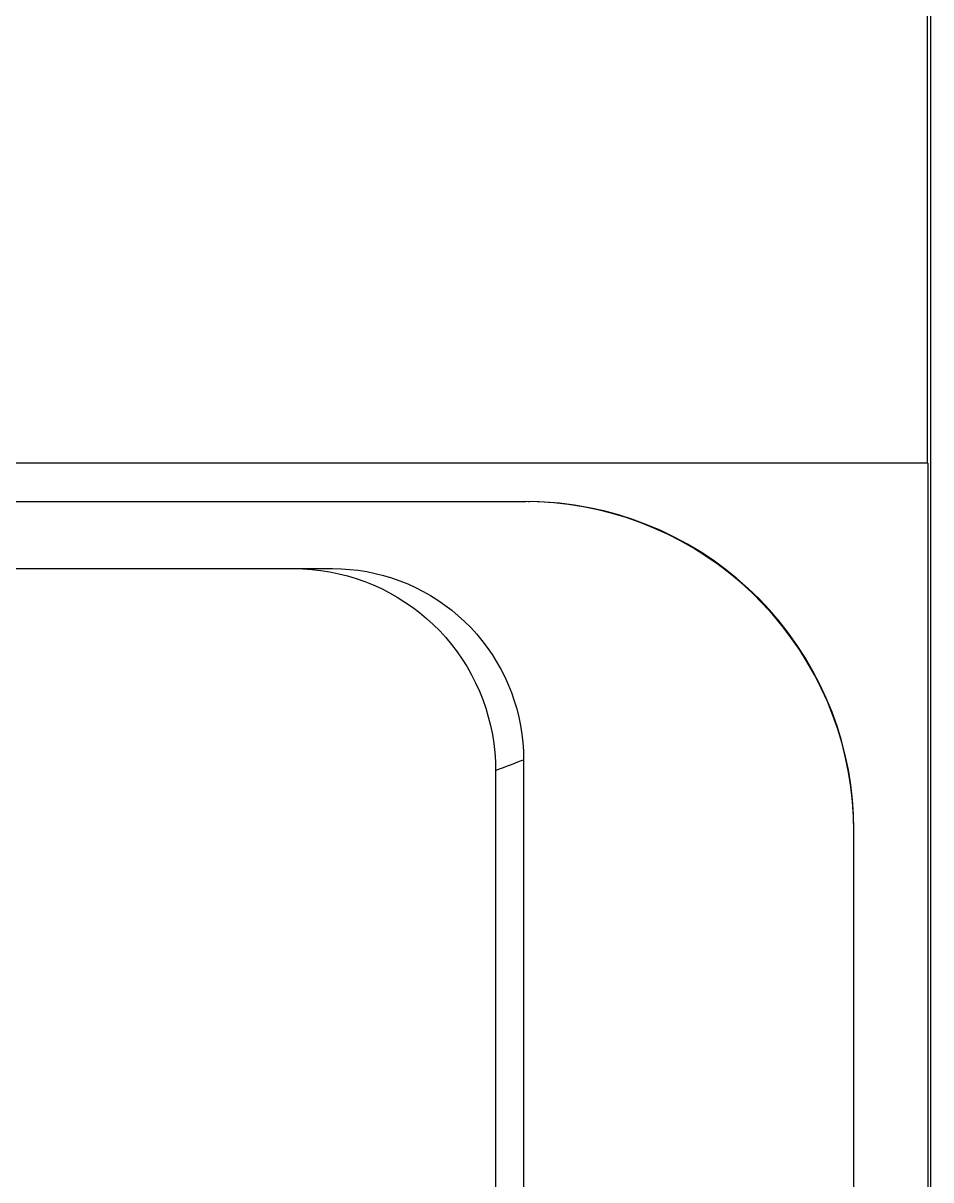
# Model space of a CAD drawing. Extents: x 0 to 320, y 0 to 1157.
# Drawn here: x 282.69 to 309.78, y 825.42 to 859.92 of the extents above; entities that cross this region are included whole.
import ezdxf

# ---------------------------------------------------------------- set-up
doc = ezdxf.new("R2010")
doc.units = 0
doc.layers.add('-15N-THT. THIẾT BỊ ĐÓNG MỞ', color=40, linetype='CONTINUOUS')

# ---------------------------------------------------------------- blocks, each defined once
blk = doc.blocks.new('06 - N - SC VSD ATV630C11~C16N4')
at = {"layer": '-15N-THT. THIẾT BỊ ĐÓNG MỞ'}
for p, q in [((149.759, -274.5), (149.763, 576.507)), ((149.663, 268.299), (149.665, 510.5)), ((149.663, 268.299), (27.375, 268.3)), ((149.663, 268.299), (149.668, 268.3)), ((149.668, 268.3), (149.667, 117.501)), ((27.463, 267.152), (137.634, 267.152)), ((137.634, 267.152), (137.675, 267.151)), ((138.075, 267.142), (137.634, 267.152)), ((137.742, 267.151), (137.744, 267.151)), ((137.744, 267.151), (137.745, 267.151)), ((137.745, 267.151), (137.747, 267.151)), ((137.747, 267.151), (137.75, 267.151)), ((137.75, 267.151), (137.752, 267.151)), ((137.752, 267.151), (137.754, 267.151)), ((137.754, 267.151), (137.755, 267.151)), ((137.755, 267.151), (137.757, 267.151)), ((137.757, 267.151), (137.759, 267.151)), ((137.759, 267.151), (137.762, 267.151)), ((137.762, 267.151), (137.764, 267.151)), ((137.764, 267.151), (137.766, 267.151)), ((137.766, 267.151), (137.767, 267.151)), ((137.767, 267.151), (137.769, 267.151)), ((137.769, 267.151), (137.771, 267.151)), ((137.771, 267.151), (137.772, 267.151)), ((137.772, 267.151), (137.774, 267.151)), ((137.774, 267.151), (137.776, 267.151)), ((137.776, 267.151), (137.777, 267.151)), ((137.777, 267.151), (137.779, 267.151)), ((137.779, 267.151), (137.781, 267.151)), ((137.781, 267.151), (137.782, 267.151)), ((138.231, 267.135), (137.782, 267.151)), ((138.515, 267.112), (138.075, 267.142)), ((138.679, 267.1), (138.231, 267.135)), ((138.954, 267.063), (138.515, 267.112)), ((139.125, 267.043), (138.679, 267.1)), ((139.389, 266.994), (138.954, 267.063)), ((139.567, 266.967), (139.125, 267.043)), ((139.822, 266.905), (139.389, 266.994)), ((140.006, 266.87), (139.567, 266.967)), ((140.249, 266.798), (139.822, 266.905)), ((140.439, 266.753), (140.006, 266.87)), ((140.672, 266.671), (140.249, 266.798)), ((140.867, 266.616), (140.439, 266.753)), ((141.088, 266.525), (140.672, 266.671)), ((141.288, 266.46), (140.867, 266.616)), ((141.498, 266.361), (141.088, 266.525)), ((141.702, 266.285), (141.288, 266.46)), ((141.9, 266.178), (141.498, 266.361)), ((142.107, 266.091), (141.702, 266.285)), ((142.293, 265.978), (141.9, 266.178)), ((142.502, 265.878), (142.107, 266.091)), ((142.676, 265.76), (142.293, 265.978)), ((142.888, 265.648), (142.502, 265.878)), ((143.05, 265.525), (142.676, 265.76)), ((143.262, 265.4), (142.888, 265.648)), ((143.412, 265.274), (143.05, 265.525)), ((143.625, 265.135), (143.262, 265.4)), ((33.009, 265.152), (131.909, 265.152)), ((130.754, 265.151), (131.024, 265.145)), ((131.024, 265.145), (131.293, 265.127)), ((131.293, 265.127), (131.562, 265.097)), ((131.562, 265.097), (131.829, 265.055)), ((131.829, 265.055), (132.093, 265)), ((131.909, 265.152), (132.165, 265.146)), ((132.093, 265), (132.355, 264.934)), ((132.165, 265.146), (132.42, 265.129)), ((132.42, 265.129), (132.674, 265.1)), ((132.674, 265.1), (132.927, 265.06)), ((132.927, 265.06), (133.178, 265.009)), ((133.178, 265.009), (133.426, 264.946)), ((133.426, 264.946), (133.671, 264.873)), ((143.763, 265.007), (143.412, 265.274)), ((143.975, 264.854), (143.625, 265.135)), ((144.102, 264.724), (143.763, 265.007)), ((132.355, 264.934), (132.614, 264.857)), ((132.614, 264.857), (132.869, 264.767)), ((132.869, 264.767), (133.12, 264.667)), ((133.12, 264.667), (133.366, 264.555)), ((133.671, 264.873), (133.912, 264.788)), ((133.912, 264.788), (134.15, 264.693)), ((134.15, 264.693), (134.383, 264.587)), ((144.312, 264.557), (143.975, 264.854)), ((144.428, 264.426), (144.102, 264.724)), ((133.366, 264.555), (133.607, 264.432)), ((133.607, 264.432), (133.841, 264.299)), ((133.841, 264.299), (134.07, 264.155)), ((134.383, 264.587), (134.611, 264.471)), ((134.611, 264.471), (134.833, 264.345)), ((134.833, 264.345), (135.05, 264.208)), ((144.635, 264.245), (144.312, 264.557)), ((144.74, 264.114), (144.428, 264.426)), ((134.07, 264.155), (134.292, 264.001)), ((134.292, 264.001), (134.507, 263.838)), ((135.05, 264.208), (135.26, 264.063)), ((135.26, 264.063), (135.464, 263.908)), ((135.464, 263.908), (135.66, 263.744)), ((144.944, 263.919), (144.635, 264.245)), ((145.037, 263.789), (144.74, 264.114)), ((145.237, 263.579), (144.944, 263.919)), ((134.507, 263.838), (134.715, 263.664)), ((134.715, 263.664), (134.914, 263.482)), ((135.66, 263.744), (135.849, 263.571)), ((135.849, 263.571), (136.03, 263.39)), ((145.32, 263.45), (145.037, 263.789)), ((145.514, 263.225), (145.237, 263.579)), ((134.914, 263.482), (135.105, 263.291)), ((135.105, 263.291), (135.287, 263.092)), ((136.03, 263.39), (136.202, 263.201)), ((145.587, 263.099), (145.32, 263.45)), ((145.775, 262.86), (145.514, 263.225)), ((135.287, 263.092), (135.46, 262.884)), ((135.46, 262.884), (135.624, 262.669)), ((136.202, 263.201), (136.366, 263.005)), ((136.366, 263.005), (136.521, 262.801)), ((145.839, 262.736), (145.587, 263.099)), ((135.624, 262.669), (135.778, 262.447)), ((136.521, 262.801), (136.667, 262.591)), ((136.667, 262.591), (136.803, 262.374)), ((146.019, 262.482), (145.775, 262.86)), ((146.073, 262.363), (145.839, 262.736)), ((135.778, 262.447), (135.922, 262.219)), ((135.922, 262.219), (136.055, 261.984)), ((136.803, 262.374), (136.93, 262.152)), ((146.245, 262.094), (146.019, 262.482)), ((146.291, 261.979), (146.073, 262.363)), ((136.055, 261.984), (136.178, 261.743)), ((136.93, 262.152), (137.046, 261.924)), ((137.046, 261.924), (137.152, 261.691)), ((146.453, 261.696), (146.245, 262.094)), ((146.492, 261.586), (146.291, 261.979)), ((136.178, 261.743), (136.29, 261.497)), ((136.29, 261.497), (136.39, 261.246)), ((137.152, 261.691), (137.247, 261.453)), ((146.642, 261.289), (146.453, 261.696)), ((146.674, 261.184), (146.492, 261.586)), ((136.39, 261.246), (136.48, 260.991)), ((137.247, 261.453), (137.332, 261.212)), ((137.332, 261.212), (137.405, 260.967)), ((146.813, 260.874), (146.642, 261.289)), ((146.838, 260.775), (146.674, 261.184)), ((136.48, 260.991), (136.557, 260.732)), ((137.405, 260.967), (137.468, 260.719)), ((146.965, 260.451), (146.813, 260.874)), ((136.557, 260.732), (136.623, 260.471)), ((136.623, 260.471), (136.677, 260.206)), ((137.468, 260.719), (137.519, 260.468)), ((137.519, 260.468), (137.559, 260.215)), ((146.984, 260.359), (146.838, 260.775)), ((136.677, 260.206), (136.72, 259.939)), ((137.559, 260.215), (137.588, 259.961)), ((147.097, 260.022), (146.965, 260.451)), ((147.111, 259.936), (146.984, 260.359)), ((136.72, 259.939), (136.75, 259.67)), ((137.588, 259.961), (137.605, 259.705)), ((147.209, 259.587), (147.097, 260.022)), ((147.219, 259.508), (147.111, 259.936)), ((136.75, 259.67), (136.768, 259.401)), ((137.491, 259.404), (137.611, 259.45)), ((137.605, 259.705), (137.611, 259.45)), ((137.611, 259.45), (137.611, 138.443)), ((147.301, 259.148), (147.209, 259.587)), ((147.307, 259.076), (147.219, 259.508)), ((136.768, 259.401), (136.774, 259.131)), ((136.774, 259.131), (136.894, 259.176)), ((136.774, 259.131), (136.774, 140.736)), ((136.894, 259.176), (137.013, 259.222)), ((137.013, 259.222), (137.133, 259.267)), ((137.133, 259.267), (137.252, 259.313)), ((137.252, 259.313), (137.372, 259.359)), ((137.372, 259.359), (137.491, 259.404)), ((147.373, 258.704), (147.301, 259.148)), ((147.376, 258.64), (147.307, 259.076)), ((147.424, 258.258), (147.373, 258.704)), ((147.425, 258.202), (147.376, 258.64)), ((147.455, 257.81), (147.424, 258.258)), ((147.455, 257.761), (147.425, 258.202)), ((147.465, 257.361), (147.455, 257.81)), ((147.465, 257.32), (147.455, 257.761)), ((147.465, 257.32), (147.465, 257.361)), ((147.465, 128.39), (147.465, 257.32))]:
    blk.add_line(p, q, dxfattribs=at)

msp = doc.modelspace()

# ---------------------------------------------------------------- block references
msp.add_blockref('06 - N - SC VSD ATV630C11~C16N4', (160.02, 578.5))

doc.saveas('drawing.dxf')
